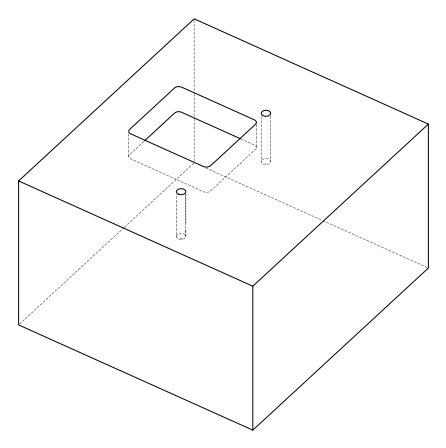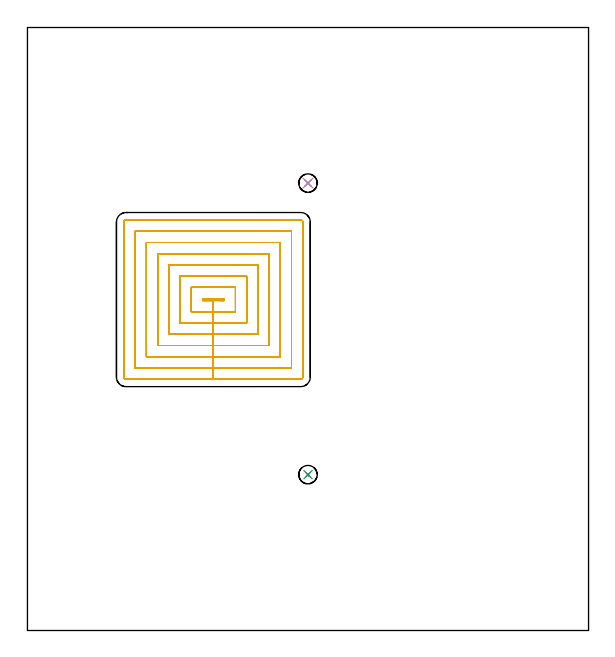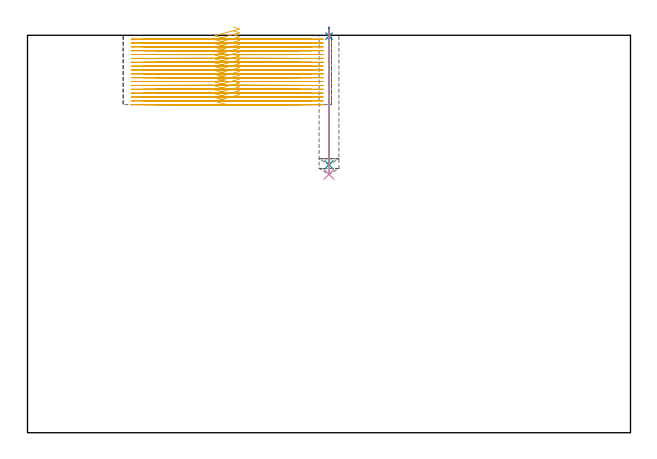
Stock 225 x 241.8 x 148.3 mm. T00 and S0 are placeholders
(PLAN: 5 operations, 2 tool changes, 44.6 min)
(1 SPOT_DRILL | STEP1POCKET | NXT0321_9005460120000 | 0.03 min | 0 mm3)
(2 SPOT_DRILL_1 | STEP1POCKET_1 | NXT0321_9005460120000 | 0.03 min | 0 mm3)
(3 DRILL_BLIND_HOLE_INTO_CENTER | STEP1POCKET | UGT0301_194 | 0.2 min | 2007 mm3)
(4 DRILL_BLIND_HOLE_INTO_CENTER_1 | STEP1POCKET_1 | UGT0301_194 | 0.22 min | 2161 mm3)
(5 MILL_RECTANGULAR_POCKET | POCKET_RECTANGULAR_STRAIGHT | NXT0201_008 | Follow Part, ap 1.5, ae 75% | 44.17 min | 140181 mm3)
(TOOL NXT0321_9005460120000 | NC Spot Drill, 142deg, 12mm, Carbide, Uncoated | D12 PA142 FL30 Z2)
(TOOL UGT0301_194 | Twist Drill 7.4 mm | D7.4 PA118 FL66 Z2)
(TOOL NXT0201_008 | ENDMILL 6mm [2P460-0600-NA 1630] | D6 FL26 Z6)
(OP 1 SPOT_DRILL)
G17 G21 G94 G90
T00 M6
G54
G17 G0 G90 X112.5 Y62.5 S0 M3
G43 Z158.3 H0
G94 G81 G98 Z147.981 F250. R151.3
G80
M5
M2
(OP 2 SPOT_DRILL_1)
G17 G21 G94 G90
T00 M6
G54
G17 G0 G90 X112.5 Y179.4 S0 M3
G43 Z158.3 H0
G94 G81 G98 Z147.981 F250. R151.3
G80
M5
M2
(OP 3 DRILL_BLIND_HOLE_INTO_CENTER)
G17 G21 G94 G90
T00 M6
G54
G17 G0 G90 X112.5 Y62.5 S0 M3
G43 Z158.3 H0
G94 G81 G98 Z100. F250. R150.3
G80
M5
M2
(OP 4 DRILL_BLIND_HOLE_INTO_CENTER_1)
G17 G21 G94 G90
T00 M6
G54
G17 G0 G90 X112.5 Y179.4 S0 M3
G43 Z158.3 H0
G94 G81 G98 Z96.4 F250. R150.3
G80
M5
M2
(OP 5 MILL_RECTANGULAR_POCKET)
G17 G21 G94 G90
T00 M6
G54
G17 G0 G90 X76.984 Y132.3 S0 M3
G43 Z158.3 H1
Z151.3
G94 G1 X78.9 Z150.786 F250.
Y133.1 Z150.572
X70.2 Z148.241
Y132.3 Z148.027
X74.55 Z146.861
X78.9 F500.
Y133.1
X70.2
Y132.3
X74.55
Y127.8
X83.4
Y137.6
X65.7
Y127.8
X74.55
Y123.3
X87.9
Y142.1
X61.2
Y123.3
X74.55
Y118.8
X92.4
Y146.6
X56.7
Y118.8
X74.55
Y114.3
X96.9
Y151.1
X52.2
Y114.3
X74.55
Y109.8
X101.4
Y155.6
X47.7
Y109.8
X74.55
Y105.3
X105.9
Y160.1
X43.2
Y105.3
X74.55
Y100.8
X109.6
G3 X110.4 Y101.6 R0.8
G1 Y163.8
G3 X109.6 Y164.6 R0.8
G1 X39.5
G3 X38.7 Y163.8 R0.8
G1 Y101.6
G3 X39.5 Y100.8 R0.8
G1 X74.55
X75.55
G0 X76.984 Y132.3 Z149.861
G1 X78.9 Z149.348 F250.
Y133.1 Z149.133
X70.2 Z146.802
Y132.3 Z146.588
X74.55 Z145.422
X78.9 F500.
Y133.1
X70.2
Y132.3
X74.55
Y127.8
X83.4
Y137.6
X65.7
Y127.8
X74.55
Y123.3
X87.9
Y142.1
X61.2
Y123.3
X74.55
Y118.8
X92.4
Y146.6
X56.7
Y118.8
X74.55
Y114.3
X96.9
Y151.1
X52.2
Y114.3
X74.55
Y109.8
X101.4
Y155.6
X47.7
Y109.8
X74.55
Y105.3
X105.9
Y160.1
X43.2
Y105.3
X74.55
Y100.8
X109.6
G3 X110.4 Y101.6 R0.8
G1 Y163.8
G3 X109.6 Y164.6 R0.8
G1 X39.5
G3 X38.7 Y163.8 R0.8
G1 Y101.6
G3 X39.5 Y100.8 R0.8
G1 X74.55
X75.55
G0 X76.984 Y132.3 Z148.422
G1 X78.9 Z147.909 F250.
Y133.1 Z147.694
X70.2 Z145.363
Y132.3 Z145.149
X74.55 Z143.983
X78.9 F500.
Y133.1
X70.2
Y132.3
X74.55
Y127.8
X83.4
Y137.6
X65.7
Y127.8
X74.55
Y123.3
X87.9
Y142.1
X61.2
Y123.3
X74.55
Y118.8
X92.4
Y146.6
X56.7
Y118.8
X74.55
Y114.3
X96.9
Y151.1
X52.2
Y114.3
X74.55
Y109.8
X101.4
Y155.6
X47.7
Y109.8
X74.55
Y105.3
X105.9
Y160.1
X43.2
Y105.3
X74.55
Y100.8
X109.6
G3 X110.4 Y101.6 R0.8
G1 Y163.8
G3 X109.6 Y164.6 R0.8
G1 X39.5
G3 X38.7 Y163.8 R0.8
G1 Y101.6
G3 X39.5 Y100.8 R0.8
G1 X74.55
X75.55
G0 X76.984 Y132.3 Z146.983
G1 X78.9 Z146.47 F250.
Y133.1 Z146.255
X70.2 Z143.924
Y132.3 Z143.71
X74.55 Z142.544
X78.9 F500.
Y133.1
X70.2
Y132.3
X74.55
Y127.8
X83.4
Y137.6
X65.7
Y127.8
X74.55
Y123.3
X87.9
Y142.1
X61.2
Y123.3
X74.55
Y118.8
X92.4
Y146.6
X56.7
Y118.8
X74.55
Y114.3
X96.9
Y151.1
X52.2
Y114.3
X74.55
Y109.8
X101.4
Y155.6
X47.7
Y109.8
X74.55
Y105.3
X105.9
Y160.1
X43.2
Y105.3
X74.55
Y100.8
X109.6
G3 X110.4 Y101.6 R0.8
G1 Y163.8
G3 X109.6 Y164.6 R0.8
G1 X39.5
G3 X38.7 Y163.8 R0.8
G1 Y101.6
G3 X39.5 Y100.8 R0.8
G1 X74.55
X75.55
G0 X76.984 Y132.3 Z145.544
G1 X78.9 Z145.031 F250.
Y133.1 Z144.817
X70.2 Z142.485
Y132.3 Z142.271
X74.55 Z141.105
X78.9 F500.
Y133.1
X70.2
Y132.3
X74.55
Y127.8
X83.4
Y137.6
X65.7
Y127.8
X74.55
Y123.3
X87.9
Y142.1
X61.2
Y123.3
X74.55
Y118.8
X92.4
Y146.6
X56.7
Y118.8
X74.55
Y114.3
X96.9
Y151.1
X52.2
Y114.3
X74.55
Y109.8
X101.4
Y155.6
X47.7
Y109.8
X74.55
Y105.3
X105.9
Y160.1
X43.2
Y105.3
X74.55
Y100.8
X109.6
G3 X110.4 Y101.6 R0.8
G1 Y163.8
G3 X109.6 Y164.6 R0.8
G1 X39.5
G3 X38.7 Y163.8 R0.8
G1 Y101.6
G3 X39.5 Y100.8 R0.8
G1 X74.55
X75.55
G0 X76.984 Y132.3 Z144.105
G1 X78.9 Z143.592 F250.
Y133.1 Z143.378
X70.2 Z141.047
Y132.3 Z140.832
X74.55 Z139.667
X78.9 F500.
Y133.1
X70.2
Y132.3
X74.55
Y127.8
X83.4
Y137.6
X65.7
Y127.8
X74.55
Y123.3
X87.9
Y142.1
X61.2
Y123.3
X74.55
Y118.8
X92.4
Y146.6
X56.7
Y118.8
X74.55
Y114.3
X96.9
Y151.1
X52.2
Y114.3
X74.55
Y109.8
X101.4
Y155.6
X47.7
Y109.8
X74.55
Y105.3
X105.9
Y160.1
X43.2
Y105.3
X74.55
Y100.8
X109.6
G3 X110.4 Y101.6 R0.8
G1 Y163.8
G3 X109.6 Y164.6 R0.8
G1 X39.5
G3 X38.7 Y163.8 R0.8
G1 Y101.6
G3 X39.5 Y100.8 R0.8
G1 X74.55
X75.55
G0 X76.984 Y132.3 Z142.667
G1 X78.9 Z142.153 F250.
Y133.1 Z141.939
X70.2 Z139.608
Y132.3 Z139.393
X74.55 Z138.228
X78.9 F500.
Y133.1
X70.2
Y132.3
X74.55
Y127.8
X83.4
Y137.6
X65.7
Y127.8
X74.55
Y123.3
X87.9
Y142.1
X61.2
Y123.3
X74.55
Y118.8
X92.4
Y146.6
X56.7
Y118.8
X74.55
Y114.3
X96.9
Y151.1
X52.2
Y114.3
X74.55
Y109.8
X101.4
Y155.6
X47.7
Y109.8
X74.55
Y105.3
X105.9
Y160.1
X43.2
Y105.3
X74.55
Y100.8
X109.6
G3 X110.4 Y101.6 R0.8
G1 Y163.8
G3 X109.6 Y164.6 R0.8
G1 X39.5
G3 X38.7 Y163.8 R0.8
G1 Y101.6
G3 X39.5 Y100.8 R0.8
G1 X74.55
X75.55
G0 X76.984 Y132.3 Z141.228
G1 X78.9 Z140.714 F250.
Y133.1 Z140.5
X70.2 Z138.169
Y132.3 Z137.954
X74.55 Z136.789
X78.9 F500.
Y133.1
X70.2
Y132.3
X74.55
Y127.8
X83.4
Y137.6
X65.7
Y127.8
X74.55
Y123.3
X87.9
Y142.1
X61.2
Y123.3
X74.55
Y118.8
X92.4
Y146.6
X56.7
Y118.8
X74.55
Y114.3
X96.9
Y151.1
X52.2
Y114.3
X74.55
Y109.8
X101.4
Y155.6
X47.7
Y109.8
X74.55
Y105.3
X105.9
Y160.1
X43.2
Y105.3
X74.55
Y100.8
X109.6
G3 X110.4 Y101.6 R0.8
G1 Y163.8
G3 X109.6 Y164.6 R0.8
G1 X39.5
G3 X38.7 Y163.8 R0.8
G1 Y101.6
G3 X39.5 Y100.8 R0.8
G1 X74.55
X75.55
G0 X76.984 Y132.3 Z139.789
G1 X78.9 Z139.275 F250.
Y133.1 Z139.061
X70.2 Z136.73
Y132.3 Z136.516
X74.55 Z135.35
X78.9 F500.
Y133.1
X70.2
Y132.3
X74.55
Y127.8
X83.4
Y137.6
X65.7
Y127.8
X74.55
Y123.3
X87.9
Y142.1
X61.2
Y123.3
X74.55
Y118.8
X92.4
Y146.6
X56.7
Y118.8
X74.55
Y114.3
X96.9
Y151.1
X52.2
Y114.3
X74.55
Y109.8
X101.4
Y155.6
X47.7
Y109.8
X74.55
Y105.3
X105.9
Y160.1
X43.2
Y105.3
X74.55
Y100.8
X109.6
G3 X110.4 Y101.6 R0.8
G1 Y163.8
G3 X109.6 Y164.6 R0.8
G1 X39.5
G3 X38.7 Y163.8 R0.8
G1 Y101.6
G3 X39.5 Y100.8 R0.8
G1 X74.55
X75.55
G0 X76.984 Y132.3 Z138.35
G1 X78.9 Z137.837 F250.
Y133.1 Z137.622
X70.2 Z135.291
Y132.3 Z135.077
X74.55 Z133.911
X78.9 F500.
Y133.1
X70.2
Y132.3
X74.55
Y127.8
X83.4
Y137.6
X65.7
Y127.8
X74.55
Y123.3
X87.9
Y142.1
X61.2
Y123.3
X74.55
Y118.8
X92.4
Y146.6
X56.7
Y118.8
X74.55
Y114.3
X96.9
Y151.1
X52.2
Y114.3
X74.55
Y109.8
X101.4
Y155.6
X47.7
Y109.8
X74.55
Y105.3
X105.9
Y160.1
X43.2
Y105.3
X74.55
Y100.8
X109.6
G3 X110.4 Y101.6 R0.8
G1 Y163.8
G3 X109.6 Y164.6 R0.8
G1 X39.5
G3 X38.7 Y163.8 R0.8
G1 Y101.6
G3 X39.5 Y100.8 R0.8
G1 X74.55
X75.55
G0 X76.984 Y132.3 Z136.911
G1 X78.9 Z136.398 F250.
Y133.1 Z136.183
X70.2 Z133.852
Y132.3 Z133.638
X74.55 Z132.472
X78.9 F500.
Y133.1
X70.2
Y132.3
X74.55
Y127.8
X83.4
Y137.6
X65.7
Y127.8
X74.55
Y123.3
X87.9
Y142.1
X61.2
Y123.3
X74.55
Y118.8
X92.4
Y146.6
X56.7
Y118.8
X74.55
Y114.3
X96.9
Y151.1
X52.2
Y114.3
X74.55
Y109.8
X101.4
Y155.6
X47.7
Y109.8
X74.55
Y105.3
X105.9
Y160.1
X43.2
Y105.3
X74.55
Y100.8
X109.6
G3 X110.4 Y101.6 R0.8
G1 Y163.8
G3 X109.6 Y164.6 R0.8
G1 X39.5
G3 X38.7 Y163.8 R0.8
G1 Y101.6
G3 X39.5 Y100.8 R0.8
G1 X74.55
X75.55
G0 X76.984 Y132.3 Z135.472
G1 X78.9 Z134.959 F250.
Y133.1 Z134.744
X70.2 Z132.413
Y132.3 Z132.199
X74.55 Z131.033
X78.9 F500.
Y133.1
X70.2
Y132.3
X74.55
Y127.8
X83.4
Y137.6
X65.7
Y127.8
X74.55
Y123.3
X87.9
Y142.1
X61.2
Y123.3
X74.55
Y118.8
X92.4
Y146.6
X56.7
Y118.8
X74.55
Y114.3
X96.9
Y151.1
X52.2
Y114.3
X74.55
Y109.8
X101.4
Y155.6
X47.7
Y109.8
X74.55
Y105.3
X105.9
Y160.1
X43.2
Y105.3
X74.55
Y100.8
X109.6
G3 X110.4 Y101.6 R0.8
G1 Y163.8
G3 X109.6 Y164.6 R0.8
G1 X39.5
G3 X38.7 Y163.8 R0.8
G1 Y101.6
G3 X39.5 Y100.8 R0.8
G1 X74.55
X75.55
G0 X76.984 Y132.3 Z134.033
G1 X78.9 Z133.52 F250.
Y133.1 Z133.306
X70.2 Z130.974
Y132.3 Z130.76
X74.55 Z129.594
X78.9 F500.
Y133.1
X70.2
Y132.3
X74.55
Y127.8
X83.4
Y137.6
X65.7
Y127.8
X74.55
Y123.3
X87.9
Y142.1
X61.2
Y123.3
X74.55
Y118.8
X92.4
Y146.6
X56.7
Y118.8
X74.55
Y114.3
X96.9
Y151.1
X52.2
Y114.3
X74.55
Y109.8
X101.4
Y155.6
X47.7
Y109.8
X74.55
Y105.3
X105.9
Y160.1
X43.2
Y105.3
X74.55
Y100.8
X109.6
G3 X110.4 Y101.6 R0.8
G1 Y163.8
G3 X109.6 Y164.6 R0.8
G1 X39.5
G3 X38.7 Y163.8 R0.8
G1 Y101.6
G3 X39.5 Y100.8 R0.8
G1 X74.55
X75.55
G0 X76.984 Y132.3 Z132.594
G1 X78.9 Z132.081 F250.
Y133.1 Z131.867
X70.2 Z129.535
Y132.3 Z129.321
X74.55 Z128.156
X78.9 F500.
Y133.1
X70.2
Y132.3
X74.55
Y127.8
X83.4
Y137.6
X65.7
Y127.8
X74.55
Y123.3
X87.9
Y142.1
X61.2
Y123.3
X74.55
Y118.8
X92.4
Y146.6
X56.7
Y118.8
X74.55
Y114.3
X96.9
Y151.1
X52.2
Y114.3
X74.55
Y109.8
X101.4
Y155.6
X47.7
Y109.8
X74.55
Y105.3
X105.9
Y160.1
X43.2
Y105.3
X74.55
Y100.8
X109.6
G3 X110.4 Y101.6 R0.8
G1 Y163.8
G3 X109.6 Y164.6 R0.8
G1 X39.5
G3 X38.7 Y163.8 R0.8
G1 Y101.6
G3 X39.5 Y100.8 R0.8
G1 X74.55
X75.55
G0 X76.984 Y132.3 Z131.156
G1 X78.9 Z130.642 F250.
Y133.1 Z130.428
X70.2 Z128.097
Y132.3 Z127.882
X74.55 Z126.717
X78.9 F500.
Y133.1
X70.2
Y132.3
X74.55
Y127.8
X83.4
Y137.6
X65.7
Y127.8
X74.55
Y123.3
X87.9
Y142.1
X61.2
Y123.3
X74.55
Y118.8
X92.4
Y146.6
X56.7
Y118.8
X74.55
Y114.3
X96.9
Y151.1
X52.2
Y114.3
X74.55
Y109.8
X101.4
Y155.6
X47.7
Y109.8
X74.55
Y105.3
X105.9
Y160.1
X43.2
Y105.3
X74.55
Y100.8
X109.6
G3 X110.4 Y101.6 R0.8
G1 Y163.8
G3 X109.6 Y164.6 R0.8
G1 X39.5
G3 X38.7 Y163.8 R0.8
G1 Y101.6
G3 X39.5 Y100.8 R0.8
G1 X74.55
X75.55
G0 X76.984 Y132.3 Z129.717
G1 X78.9 Z129.203 F250.
Y133.1 Z128.989
X70.2 Z126.658
Y132.3 Z126.443
X74.55 Z125.278
X78.9 F500.
Y133.1
X70.2
Y132.3
X74.55
Y127.8
X83.4
Y137.6
X65.7
Y127.8
X74.55
Y123.3
X87.9
Y142.1
X61.2
Y123.3
X74.55
Y118.8
X92.4
Y146.6
X56.7
Y118.8
X74.55
Y114.3
X96.9
Y151.1
X52.2
Y114.3
X74.55
Y109.8
X101.4
Y155.6
X47.7
Y109.8
X74.55
Y105.3
X105.9
Y160.1
X43.2
Y105.3
X74.55
Y100.8
X109.6
G3 X110.4 Y101.6 R0.8
G1 Y163.8
G3 X109.6 Y164.6 R0.8
G1 X39.5
G3 X38.7 Y163.8 R0.8
G1 Y101.6
G3 X39.5 Y100.8 R0.8
G1 X74.55
X75.55
G0 X76.984 Y132.3 Z128.278
G1 X78.9 Z127.764 F250.
Y133.1 Z127.55
X70.2 Z125.219
Y132.3 Z125.004
X74.55 Z123.839
X78.9 F500.
Y133.1
X70.2
Y132.3
X74.55
Y127.8
X83.4
Y137.6
X65.7
Y127.8
X74.55
Y123.3
X87.9
Y142.1
X61.2
Y123.3
X74.55
Y118.8
X92.4
Y146.6
X56.7
Y118.8
X74.55
Y114.3
X96.9
Y151.1
X52.2
Y114.3
X74.55
Y109.8
X101.4
Y155.6
X47.7
Y109.8
X74.55
Y105.3
X105.9
Y160.1
X43.2
Y105.3
X74.55
Y100.8
X109.6
G3 X110.4 Y101.6 R0.8
G1 Y163.8
G3 X109.6 Y164.6 R0.8
G1 X39.5
G3 X38.7 Y163.8 R0.8
G1 Y101.6
G3 X39.5 Y100.8 R0.8
G1 X74.55
X75.55
G0 X76.984 Y132.3 Z126.839
G1 X78.9 Z126.325 F250.
Y133.1 Z126.111
X70.2 Z123.78
Y132.3 Z123.566
X74.55 Z122.4
X78.9 F500.
Y133.1
X70.2
Y132.3
X74.55
Y127.8
X83.4
Y137.6
X65.7
Y127.8
X74.55
Y123.3
X87.9
Y142.1
X61.2
Y123.3
X74.55
Y118.8
X92.4
Y146.6
X56.7
Y118.8
X74.55
Y114.3
X96.9
Y151.1
X52.2
Y114.3
X74.55
Y109.8
X101.4
Y155.6
X47.7
Y109.8
X74.55
Y105.3
X105.9
Y160.1
X43.2
Y105.3
X74.55
Y100.8
X109.6
G3 X110.4 Y101.6 R0.8
G1 Y163.8
G3 X109.6 Y164.6 R0.8
G1 X39.5
G3 X38.7 Y163.8 R0.8
G1 Y101.6
G3 X39.5 Y100.8 R0.8
G1 X74.55
X75.55
G0 Z158.3
M5
M2
